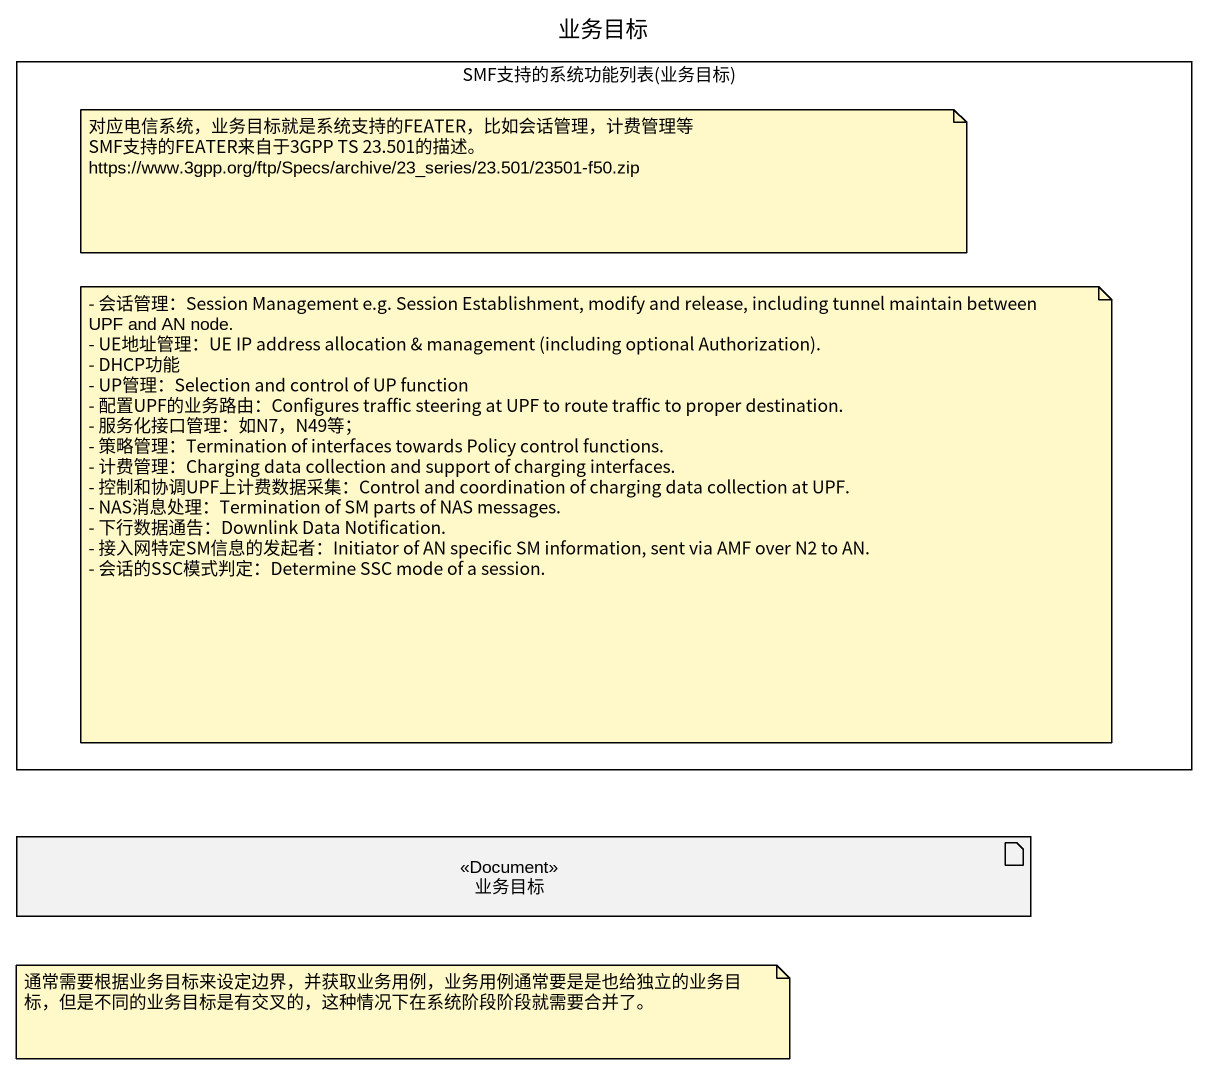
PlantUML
@startuml
title 业务目标
rectangle "SMF支持的系统功能列表(业务目标)" as SMF支持的系统功能列表_业务目标
artifact 业务目标 <<Document>>
note as N1
  对应电信系统，业务目标就是系统支持的FEATER，比如会话管理，计费管理等
  SMF支持的FEATER来自于3GPP TS 23.501的描述。
  https://www.3gpp.org/ftp/Specs/archive/23_series/23.501/23501-f50.zip
end note
note as N2
  - 会话管理：Session Management e.g. Session Establishment, modify and release, including tunnel maintain between UPF and AN node.
  - UE地址管理：UE IP address allocation & management (including optional Authorization).
  - DHCP功能
  - UP管理：Selection and control of UP function
  - 配置UPF的业务路由：Configures traffic steering at UPF to route traffic to proper destination.
  - 服务化接口管理：如N7，N49等；
  - 策略管理：Termination of interfaces towards Policy control functions.
  - 计费管理：Charging data collection and support of charging interfaces.
  - 控制和协调UPF上计费数据采集：Control and coordination of charging data collection at UPF.
  - NAS消息处理：Termination of SM parts of NAS messages.
  - 下行数据通告：Downlink Data Notification.
  - 接入网特定SM信息的发起者：Initiator of AN specific SM information, sent via AMF over N2 to AN.
  - 会话的SSC模式判定：Determine SSC mode of a session.
end note
note as N3
  通常需要根据业务目标来设定边界，并获取业务用例，业务用例通常要是是也给独立的业务目标，但是不同的业务目标是有交叉的，这种情况下在系统阶段阶段就需要合并了。
end note
@enduml
